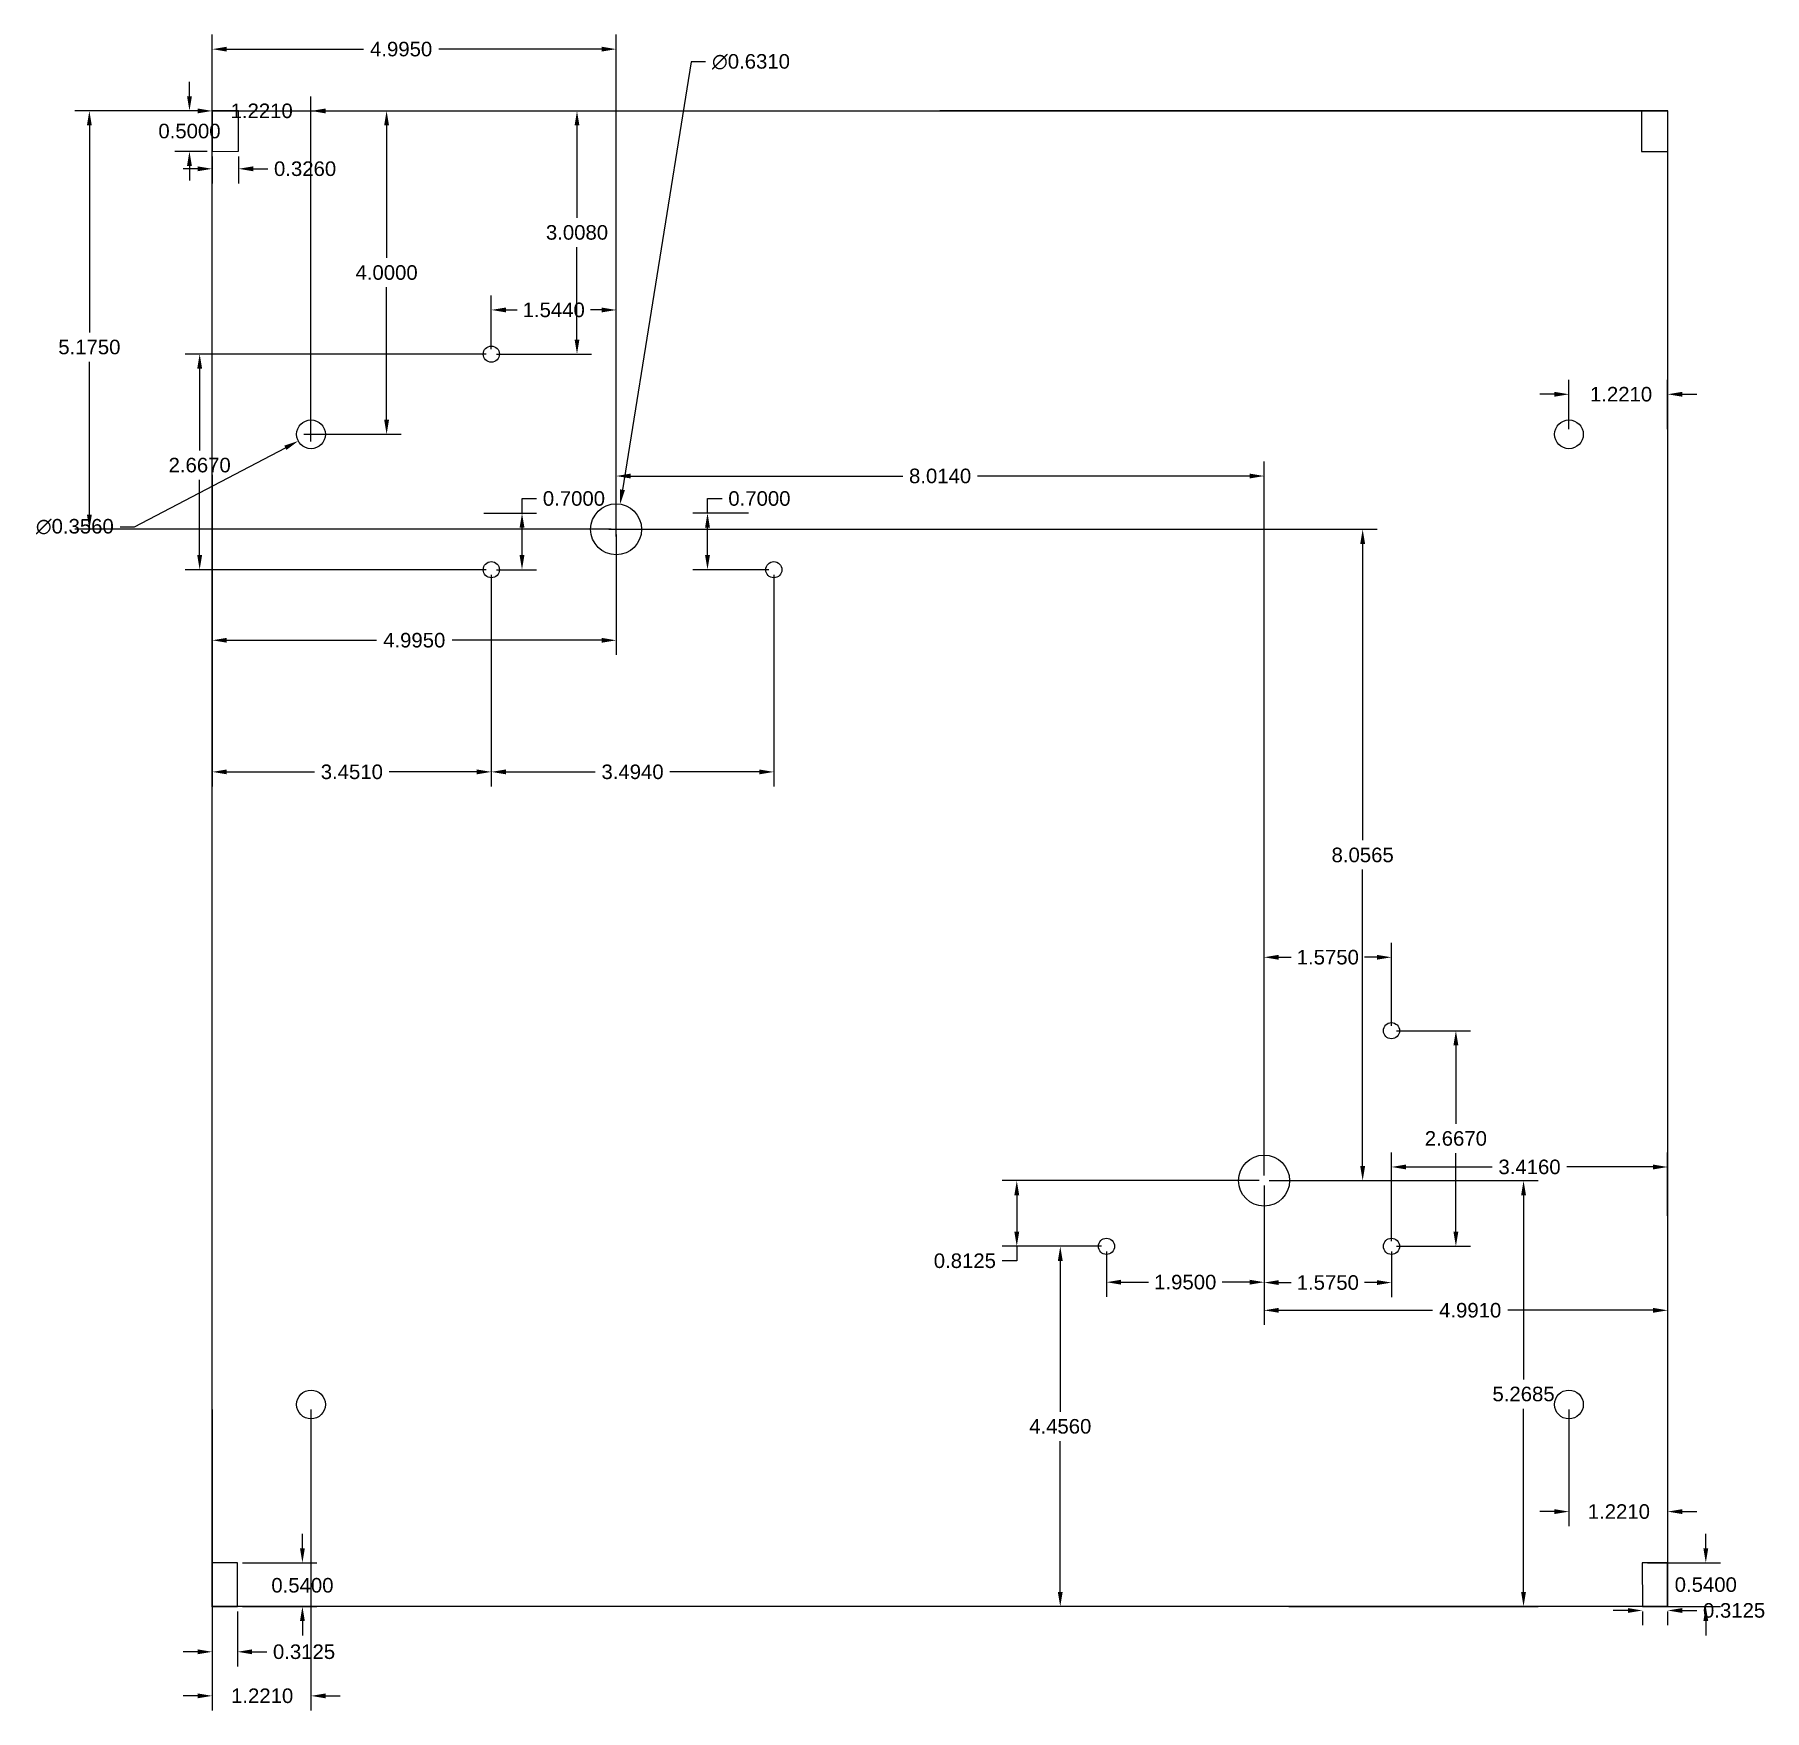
# Model space of a CAD drawing. Header units: inches. Extents: x 3.6 to 25, y 4.8 to 25.5.
import ezdxf

# ---------------------------------------------------------------- set-up
doc = ezdxf.new("R2010")
doc.units = ezdxf.units.IN
doc.header["$MEASUREMENT"] = 0
doc.layers.get('0').update_dxf_attribs({"color": 1})
doc.layers.add('dimensions', color=4, linetype='Continuous')
doc.layers.add('non-cut features', color=3, linetype='Continuous')
doc.styles.get("Standard").update_dxf_attribs({"font": 'Arial Regular.ttf'})
doc.dimstyles.get("Standard").update_dxf_attribs({"dimtxt": 0.18, "dimasz": 0.18, "dimexe": 0.18, "dimexo": 0.0625, "dimgap": 0.09, "dimtad": 0, "dimtih": 1, "dimtoh": 1, "dimdec": 4, "dimzin": 0, "dimdsep": 46, "dimtxsty": 'Standard', "dimcen": 0.09, "dimadec": 0, "dimazin": 0, "dimtfac": 1, "dimtdec": 4, "dimtofl": 0, "dimtmove": 0, "dimatfit": 3, "dimfxl": 1, "dimtolj": 1, "dimtzin": 0, "dimarcsym": 0})

# ---------------------------------------------------------------- blocks, each defined once
blk = doc.blocks.new('*D2')
at = {"layer": 'Defpoints', "color": 0, "transparency": 16777216}
for p in [(5.817, 24.573), (5.817, 20.573), (7.038, 20.573)]:
    blk.add_point(p, dxfattribs=at)
at = {"layer": 'dimensions', "color": 0, "lineweight": -2, "transparency": 16777216}
for p, q in [((5.817, 20.635), (5.817, 24.753)), ((7.038, 20.635), (7.038, 24.753)), ((5.637, 24.573), (5.457, 24.573)), ((7.218, 24.573), (7.398, 24.573))]:
    blk.add_line(p, q, dxfattribs=at)
at = {"layer": 'dimensions', "color": 0, "transparency": 16777216}
for points in [[(5.637, 24.603), (5.637, 24.543), (5.817, 24.573)], [(7.218, 24.603), (7.218, 24.543), (7.038, 24.573)]]:
    blk.add_solid(points, dxfattribs=at)
at = {"layer": 'dimensions', "color": 0, "transparency": 16777216, "insert": (6.428, 24.573), "char_height": 0.18, "attachment_point": 5}
blk.add_mtext('\\A1;1.2210', dxfattribs=at)
blk = doc.blocks.new('*D3')
at = {"layer": 'Defpoints', "color": 0, "transparency": 16777216}
for p in [(5.817, 19.573), (9.268, 18.898), (5.817, 16.397)]:
    blk.add_point(p, dxfattribs=at)
at = {"layer": 'dimensions', "color": 0, "lineweight": -2, "transparency": 16777216}
for p, q in [((5.817, 19.51), (5.817, 16.217)), ((9.268, 18.835), (9.268, 16.217)), ((5.997, 16.397), (7.081, 16.397)), ((9.088, 16.397), (8.005, 16.397))]:
    blk.add_line(p, q, dxfattribs=at)
at = {"layer": 'dimensions', "color": 0, "transparency": 16777216}
for points in [[(5.997, 16.427), (5.997, 16.367), (5.817, 16.397)], [(9.088, 16.427), (9.088, 16.367), (9.268, 16.397)]]:
    blk.add_solid(points, dxfattribs=at)
at = {"layer": 'dimensions', "color": 0, "transparency": 16777216, "insert": (7.543, 16.397), "char_height": 0.18, "attachment_point": 5}
blk.add_mtext('\\A1;3.4510', dxfattribs=at)
blk = doc.blocks.new('*D4')
at = {"layer": 'Defpoints', "color": 0, "transparency": 16777216}
for p in [(9.268, 18.898), (12.762, 18.898), (12.762, 16.397)]:
    blk.add_point(p, dxfattribs=at)
at = {"layer": 'dimensions', "color": 0, "lineweight": -2, "transparency": 16777216}
for p, q in [((9.268, 18.835), (9.268, 16.217)), ((12.762, 18.835), (12.762, 16.217)), ((9.448, 16.397), (10.553, 16.397)), ((12.582, 16.397), (11.477, 16.397))]:
    blk.add_line(p, q, dxfattribs=at)
at = {"layer": 'dimensions', "color": 0, "transparency": 16777216}
for points in [[(9.448, 16.427), (9.448, 16.367), (9.268, 16.397)], [(12.582, 16.427), (12.582, 16.367), (12.762, 16.397)]]:
    blk.add_solid(points, dxfattribs=at)
at = {"layer": 'dimensions', "color": 0, "transparency": 16777216, "insert": (11.015, 16.397), "char_height": 0.18, "attachment_point": 5}
blk.add_mtext('\\A1;3.4940', dxfattribs=at)
blk = doc.blocks.new('*D5')
at = {"layer": 'Defpoints', "color": 0, "transparency": 16777216}
for p in [(5.817, 25.337), (5.817, 20.073), (10.812, 19.398)]:
    blk.add_point(p, dxfattribs=at)
at = {"layer": 'dimensions', "color": 0, "lineweight": -2, "transparency": 16777216}
for p, q in [((5.817, 20.135), (5.817, 25.517)), ((10.812, 19.46), (10.812, 25.517)), ((5.997, 25.337), (7.686, 25.337)), ((10.632, 25.337), (8.62, 25.337))]:
    blk.add_line(p, q, dxfattribs=at)
at = {"layer": 'dimensions', "color": 0, "transparency": 16777216}
for points in [[(5.997, 25.367), (5.997, 25.307), (5.817, 25.337)], [(10.632, 25.367), (10.632, 25.307), (10.812, 25.337)]]:
    blk.add_solid(points, dxfattribs=at)
at = {"layer": 'dimensions', "color": 0, "transparency": 16777216, "insert": (8.153, 25.337), "char_height": 0.18, "attachment_point": 5}
blk.add_mtext('\\A1;4.9950', dxfattribs=at)
blk = doc.blocks.new('*D6')
at = {"layer": 'Defpoints', "color": 0, "transparency": 16777216}
for p in [(10.812, 19.398), (20.045, 19.398), (18.826, 11.341)]:
    blk.add_point(p, dxfattribs=at)
at = {"layer": 'dimensions', "color": 0, "lineweight": -2, "transparency": 16777216}
for p, q in [((10.875, 19.398), (20.225, 19.398)), ((20.045, 19.218), (20.045, 15.551)), ((20.045, 11.521), (20.045, 15.188)), ((18.889, 11.341), (20.225, 11.341))]:
    blk.add_line(p, q, dxfattribs=at)
at = {"layer": 'dimensions', "color": 0, "transparency": 16777216}
for points in [[(20.015, 19.218), (20.075, 19.218), (20.045, 19.398)], [(20.015, 11.521), (20.075, 11.521), (20.045, 11.341)]]:
    blk.add_solid(points, dxfattribs=at)
at = {"layer": 'dimensions', "color": 0, "transparency": 16777216, "insert": (20.045, 15.369), "char_height": 0.18, "attachment_point": 5}
blk.add_mtext('\\A1;8.0565', dxfattribs=at)
blk = doc.blocks.new('*D7')
at = {"layer": 'Defpoints', "color": 0, "transparency": 16777216}
for p in [(8.796, 24.573), (10.328, 24.573), (9.268, 21.565)]:
    blk.add_point(p, dxfattribs=at)
at = {"layer": 'dimensions', "color": 0, "lineweight": -2, "transparency": 16777216}
for p, q in [((8.858, 24.573), (10.508, 24.573)), ((10.328, 24.393), (10.328, 23.25)), ((10.328, 21.745), (10.328, 22.887)), ((9.331, 21.565), (10.508, 21.565))]:
    blk.add_line(p, q, dxfattribs=at)
at = {"layer": 'dimensions', "color": 0, "transparency": 16777216}
for points in [[(10.298, 24.393), (10.358, 24.393), (10.328, 24.573)], [(10.298, 21.745), (10.358, 21.745), (10.328, 21.565)]]:
    blk.add_solid(points, dxfattribs=at)
at = {"layer": 'dimensions', "color": 0, "transparency": 16777216, "insert": (10.328, 23.069), "char_height": 0.18, "attachment_point": 5}
blk.add_mtext('\\A1;3.0080', dxfattribs=at)
blk = doc.blocks.new('*D8')
at = {"layer": 'Defpoints', "color": 0, "transparency": 16777216}
for p in [(6.791, 24.573), (7.973, 24.573), (7.038, 20.573)]:
    blk.add_point(p, dxfattribs=at)
at = {"layer": 'dimensions', "color": 0, "lineweight": -2, "transparency": 16777216}
for p, q in [((6.854, 24.573), (8.153, 24.573)), ((7.973, 24.393), (7.973, 22.754)), ((7.973, 20.753), (7.973, 22.392)), ((7.101, 20.573), (8.153, 20.573))]:
    blk.add_line(p, q, dxfattribs=at)
at = {"layer": 'dimensions', "color": 0, "transparency": 16777216}
for points in [[(7.943, 24.393), (8.003, 24.393), (7.973, 24.573)], [(7.943, 20.753), (8.003, 20.753), (7.973, 20.573)]]:
    blk.add_solid(points, dxfattribs=at)
at = {"layer": 'dimensions', "color": 0, "transparency": 16777216, "insert": (7.973, 22.573), "char_height": 0.18, "attachment_point": 5}
blk.add_mtext('\\A1;4.0000', dxfattribs=at)
blk = doc.blocks.new('*D9')
at = {"layer": 'Defpoints', "color": 0, "transparency": 16777216}
for p in [(5.817, 20.135), (10.812, 19.398), (5.817, 18.025)]:
    blk.add_point(p, dxfattribs=at)
at = {"layer": 'dimensions', "color": 0, "lineweight": -2, "transparency": 16777216}
for p, q in [((5.817, 20.073), (5.817, 17.845)), ((10.812, 19.335), (10.812, 17.845)), ((5.997, 18.025), (7.848, 18.025)), ((10.632, 18.025), (8.782, 18.025))]:
    blk.add_line(p, q, dxfattribs=at)
at = {"layer": 'dimensions', "color": 0, "transparency": 16777216}
for points in [[(5.997, 18.055), (5.997, 17.995), (5.817, 18.025)], [(10.632, 18.055), (10.632, 17.995), (10.812, 18.025)]]:
    blk.add_solid(points, dxfattribs=at)
at = {"layer": 'dimensions', "color": 0, "transparency": 16777216, "insert": (8.315, 18.025), "char_height": 0.18, "attachment_point": 5}
blk.add_mtext('\\A1;4.9950', dxfattribs=at)
blk = doc.blocks.new('*D10')
at = {"layer": 'Defpoints', "color": 0, "transparency": 16777216}
for p in [(4.297, 24.573), (5.817, 24.573), (10.812, 19.398)]:
    blk.add_point(p, dxfattribs=at)
at = {"layer": 'dimensions', "color": 0, "lineweight": -2, "transparency": 16777216}
for p, q in [((5.755, 24.573), (4.117, 24.573)), ((4.297, 24.393), (4.297, 21.833)), ((4.297, 19.578), (4.297, 21.471)), ((10.75, 19.398), (4.117, 19.398))]:
    blk.add_line(p, q, dxfattribs=at)
at = {"layer": 'dimensions', "color": 0, "transparency": 16777216}
for points in [[(4.267, 24.393), (4.327, 24.393), (4.297, 24.573)], [(4.267, 19.578), (4.327, 19.578), (4.297, 19.398)]]:
    blk.add_solid(points, dxfattribs=at)
at = {"layer": 'dimensions', "color": 0, "transparency": 16777216, "insert": (4.297, 21.652), "char_height": 0.18, "attachment_point": 5}
blk.add_mtext('\\A1;5.1750', dxfattribs=at)
blk = doc.blocks.new('*D11')
at = {"layer": 'Defpoints', "color": 0, "transparency": 16777216}
for p in [(18.826, 11.341), (20.401, 10.529), (20.401, 10.08)]:
    blk.add_point(p, dxfattribs=at)
at = {"layer": 'dimensions', "color": 0, "lineweight": -2, "transparency": 16777216}
for p, q in [((18.826, 11.279), (18.826, 9.9)), ((20.401, 10.466), (20.401, 9.9)), ((19.006, 10.08), (19.159, 10.08)), ((20.221, 10.08), (20.068, 10.08))]:
    blk.add_line(p, q, dxfattribs=at)
at = {"layer": 'dimensions', "color": 0, "transparency": 16777216}
for points in [[(19.006, 10.11), (19.006, 10.05), (18.826, 10.08)], [(20.221, 10.11), (20.221, 10.05), (20.401, 10.08)]]:
    blk.add_solid(points, dxfattribs=at)
at = {"layer": 'dimensions', "color": 0, "transparency": 16777216, "insert": (19.614, 10.08), "char_height": 0.18, "attachment_point": 5}
blk.add_mtext('\\A1;1.5750', dxfattribs=at)
blk = doc.blocks.new('*D12')
at = {"layer": 'Defpoints', "color": 0, "transparency": 16777216}
for p in [(9.268, 21.565), (5.661, 18.898), (9.268, 18.898)]:
    blk.add_point(p, dxfattribs=at)
at = {"layer": 'dimensions', "color": 0, "lineweight": -2, "transparency": 16777216}
for p, q in [((9.206, 21.565), (5.481, 21.565)), ((5.661, 21.385), (5.661, 20.372)), ((5.661, 19.078), (5.661, 20.01)), ((9.206, 18.898), (5.481, 18.898))]:
    blk.add_line(p, q, dxfattribs=at)
at = {"layer": 'dimensions', "color": 0, "transparency": 16777216}
for points in [[(5.631, 21.385), (5.691, 21.385), (5.661, 21.565)], [(5.631, 19.078), (5.691, 19.078), (5.661, 18.898)]]:
    blk.add_solid(points, dxfattribs=at)
at = {"layer": 'dimensions', "color": 0, "transparency": 16777216, "insert": (5.661, 20.191), "char_height": 0.18, "attachment_point": 5}
blk.add_mtext('\\A1;2.6670', dxfattribs=at)
blk = doc.blocks.new('*D13')
at = {"layer": 'Defpoints', "color": 0, "transparency": 16777216}
for p in [(20.401, 13.196), (20.401, 10.529), (21.198, 10.529)]:
    blk.add_point(p, dxfattribs=at)
at = {"layer": 'dimensions', "color": 0, "lineweight": -2, "transparency": 16777216}
for p, q in [((20.464, 13.196), (21.378, 13.196)), ((21.198, 13.016), (21.198, 12.043)), ((21.198, 10.709), (21.198, 11.681)), ((20.464, 10.529), (21.378, 10.529))]:
    blk.add_line(p, q, dxfattribs=at)
at = {"layer": 'dimensions', "color": 0, "transparency": 16777216}
for points in [[(21.168, 13.016), (21.228, 13.016), (21.198, 13.196)], [(21.168, 10.709), (21.228, 10.709), (21.198, 10.529)]]:
    blk.add_solid(points, dxfattribs=at)
at = {"layer": 'dimensions', "color": 0, "transparency": 16777216, "insert": (21.198, 11.862), "char_height": 0.18, "attachment_point": 5}
blk.add_mtext('\\A1;2.6670', dxfattribs=at)
blk = doc.blocks.new('*D14')
at = {"layer": 'Defpoints', "color": 0, "transparency": 16777216}
for p in [(23.817, 11.573), (18.826, 11.341), (23.817, 9.737)]:
    blk.add_point(p, dxfattribs=at)
at = {"layer": 'dimensions', "color": 0, "lineweight": -2, "transparency": 16777216}
for p, q in [((23.817, 11.51), (23.817, 9.557)), ((18.826, 11.279), (18.826, 9.557)), ((19.006, 9.737), (20.908, 9.737)), ((23.637, 9.737), (21.842, 9.737))]:
    blk.add_line(p, q, dxfattribs=at)
at = {"layer": 'dimensions', "color": 0, "transparency": 16777216}
for points in [[(19.006, 9.767), (19.006, 9.707), (18.826, 9.737)], [(23.637, 9.767), (23.637, 9.707), (23.817, 9.737)]]:
    blk.add_solid(points, dxfattribs=at)
at = {"layer": 'dimensions', "color": 0, "transparency": 16777216, "insert": (21.375, 9.737), "char_height": 0.18, "attachment_point": 5}
blk.add_mtext('\\A1;4.9910', dxfattribs=at)
blk = doc.blocks.new('*D15')
at = {"layer": 'Defpoints', "color": 0, "transparency": 16777216}
for p in [(18.826, 11.341), (19.067, 6.073), (22.035, 6.073)]:
    blk.add_point(p, dxfattribs=at)
at = {"layer": 'dimensions', "color": 0, "lineweight": -2, "transparency": 16777216}
for p, q in [((18.889, 11.341), (22.215, 11.341)), ((22.035, 11.161), (22.035, 8.882)), ((22.035, 6.253), (22.035, 8.52)), ((19.13, 6.073), (22.215, 6.073))]:
    blk.add_line(p, q, dxfattribs=at)
at = {"layer": 'dimensions', "color": 0, "transparency": 16777216}
for points in [[(22.005, 11.161), (22.065, 11.161), (22.035, 11.341)], [(22.005, 6.253), (22.065, 6.253), (22.035, 6.073)]]:
    blk.add_solid(points, dxfattribs=at)
at = {"layer": 'dimensions', "color": 0, "transparency": 16777216, "insert": (22.035, 8.701), "char_height": 0.18, "attachment_point": 5}
blk.add_mtext('\\A1;5.2685', dxfattribs=at)
blk = doc.blocks.new('*D16')
at = {"layer": 'Defpoints', "color": 0, "transparency": 16777216}
for p in [(22.596, 8.573), (23.817, 8.573), (23.817, 7.247)]:
    blk.add_point(p, dxfattribs=at)
at = {"layer": 'dimensions', "color": 0, "lineweight": -2, "transparency": 16777216}
for p, q in [((22.596, 8.51), (22.596, 7.067)), ((23.817, 8.51), (23.817, 7.067)), ((22.416, 7.247), (22.236, 7.247)), ((23.997, 7.247), (24.177, 7.247))]:
    blk.add_line(p, q, dxfattribs=at)
at = {"layer": 'dimensions', "color": 0, "transparency": 16777216}
for points in [[(22.416, 7.277), (22.416, 7.217), (22.596, 7.247)], [(23.997, 7.277), (23.997, 7.217), (23.817, 7.247)]]:
    blk.add_solid(points, dxfattribs=at)
at = {"layer": 'dimensions', "color": 0, "transparency": 16777216, "insert": (23.214, 7.247), "char_height": 0.18, "attachment_point": 5}
blk.add_mtext('\\A1;1.2210', dxfattribs=at)
blk = doc.blocks.new('*D17')
at = {"layer": 'Defpoints', "color": 0, "transparency": 16777216}
for p in [(18.826, 11.341), (16.876, 10.529), (18.826, 10.085)]:
    blk.add_point(p, dxfattribs=at)
at = {"layer": 'dimensions', "color": 0, "lineweight": -2, "transparency": 16777216}
for p, q in [((18.826, 11.279), (18.826, 9.905)), ((16.876, 10.466), (16.876, 9.905)), ((17.056, 10.085), (17.397, 10.085)), ((18.646, 10.085), (18.306, 10.085))]:
    blk.add_line(p, q, dxfattribs=at)
at = {"layer": 'dimensions', "color": 0, "transparency": 16777216}
for points in [[(17.056, 10.115), (17.056, 10.055), (16.876, 10.085)], [(18.646, 10.115), (18.646, 10.055), (18.826, 10.085)]]:
    blk.add_solid(points, dxfattribs=at)
at = {"layer": 'dimensions', "color": 0, "transparency": 16777216, "insert": (17.851, 10.085), "char_height": 0.18, "attachment_point": 5}
blk.add_mtext('\\A1;1.9500', dxfattribs=at)
blk = doc.blocks.new('*D18')
at = {"layer": 'Defpoints', "color": 0, "transparency": 16777216}
for p in [(18.826, 11.341), (15.767, 10.529), (16.876, 10.529)]:
    blk.add_point(p, dxfattribs=at)
at = {"layer": 'dimensions', "color": 0, "lineweight": -2, "transparency": 16777216}
for p, q in [((18.764, 11.341), (15.587, 11.341)), ((15.767, 11.161), (15.767, 10.709)), ((16.814, 10.529), (15.587, 10.529)), ((15.767, 10.529), (15.767, 10.349)), ((15.767, 10.349), (15.587, 10.349))]:
    blk.add_line(p, q, dxfattribs=at)
at = {"layer": 'dimensions', "color": 0, "transparency": 16777216}
for points in [[(15.737, 11.161), (15.797, 11.161), (15.767, 11.341)], [(15.737, 10.709), (15.797, 10.709), (15.767, 10.529)]]:
    blk.add_solid(points, dxfattribs=at)
at = {"layer": 'dimensions', "color": 0, "transparency": 16777216, "insert": (15.125, 10.349), "char_height": 0.18, "attachment_point": 5}
blk.add_mtext('\\A1;0.8125', dxfattribs=at)
blk = doc.blocks.new('*D19')
at = {"layer": 'Defpoints', "color": 0, "transparency": 16777216}
for p in [(18.826, 14.104), (20.401, 13.196), (18.826, 11.341)]:
    blk.add_point(p, dxfattribs=at)
at = {"layer": 'dimensions', "color": 0, "lineweight": -2, "transparency": 16777216}
for p, q in [((18.826, 11.404), (18.826, 14.284)), ((20.401, 13.258), (20.401, 14.284)), ((19.006, 14.104), (19.159, 14.104)), ((20.221, 14.104), (20.068, 14.104))]:
    blk.add_line(p, q, dxfattribs=at)
at = {"layer": 'dimensions', "color": 0, "transparency": 16777216}
for points in [[(19.006, 14.134), (19.006, 14.074), (18.826, 14.104)], [(20.221, 14.134), (20.221, 14.074), (20.401, 14.104)]]:
    blk.add_solid(points, dxfattribs=at)
at = {"layer": 'dimensions', "color": 0, "transparency": 16777216, "insert": (19.614, 14.104), "char_height": 0.18, "attachment_point": 5}
blk.add_mtext('\\A1;1.5750', dxfattribs=at)
blk = doc.blocks.new('*D20')
at = {"layer": 'Defpoints', "color": 0, "transparency": 16777216}
for p in [(5.817, 8.573), (7.038, 8.573), (5.817, 4.968)]:
    blk.add_point(p, dxfattribs=at)
at = {"layer": 'dimensions', "color": 0, "lineweight": -2, "transparency": 16777216}
for p, q in [((5.817, 8.51), (5.817, 4.788)), ((7.038, 8.51), (7.038, 4.788)), ((5.637, 4.968), (5.457, 4.968)), ((7.218, 4.968), (7.398, 4.968))]:
    blk.add_line(p, q, dxfattribs=at)
at = {"layer": 'dimensions', "color": 0, "transparency": 16777216}
for points in [[(5.637, 4.998), (5.637, 4.938), (5.817, 4.968)], [(7.218, 4.998), (7.218, 4.938), (7.038, 4.968)]]:
    blk.add_solid(points, dxfattribs=at)
at = {"layer": 'dimensions', "color": 0, "transparency": 16777216, "insert": (6.434, 4.968), "char_height": 0.18, "attachment_point": 5}
blk.add_mtext('\\A1;1.2210', dxfattribs=at)
blk = doc.blocks.new('*D21')
at = {"layer": 'Defpoints', "color": 0, "transparency": 16777216}
for p in [(7.196, 20.655), (6.881, 20.49)]:
    blk.add_point(p, dxfattribs=at)
at = {"layer": 'dimensions', "color": 0, "lineweight": -2, "transparency": 16777216}
for p, q in [((6.948, 20.573), (7.128, 20.573)), ((7.038, 20.483), (7.038, 20.663)), ((4.857, 19.43), (6.721, 20.407)), ((4.677, 19.43), (4.857, 19.43))]:
    blk.add_line(p, q, dxfattribs=at)
at = {"layer": 'dimensions', "color": 0, "transparency": 16777216}
blk.add_solid([(6.707, 20.433), (6.735, 20.38), (6.881, 20.49)], dxfattribs=at)
at = {"layer": 'dimensions', "color": 0, "transparency": 16777216, "insert": (4.117, 19.43), "char_height": 0.18, "attachment_point": 5}
blk.add_mtext('\\A1;∅0.3560', dxfattribs=at)
blk = doc.blocks.new('*D22')
at = {"layer": 'Defpoints', "color": 0, "transparency": 16777216}
for p in [(23.817, 21.068), (22.596, 20.573), (23.817, 20.573)]:
    blk.add_point(p, dxfattribs=at)
at = {"layer": 'dimensions', "color": 0, "lineweight": -2, "transparency": 16777216}
for p, q in [((22.596, 20.635), (22.596, 21.248)), ((23.817, 20.635), (23.817, 21.248)), ((22.416, 21.068), (22.236, 21.068)), ((23.997, 21.068), (24.177, 21.068))]:
    blk.add_line(p, q, dxfattribs=at)
at = {"layer": 'dimensions', "color": 0, "transparency": 16777216}
for points in [[(22.416, 21.098), (22.416, 21.038), (22.596, 21.068)], [(23.997, 21.098), (23.997, 21.038), (23.817, 21.068)]]:
    blk.add_solid(points, dxfattribs=at)
at = {"layer": 'dimensions', "color": 0, "transparency": 16777216, "insert": (23.241, 21.068), "char_height": 0.18, "attachment_point": 5}
blk.add_mtext('\\A1;1.2210', dxfattribs=at)
blk = doc.blocks.new('*D23')
at = {"layer": 'Defpoints', "color": 0, "transparency": 16777216}
for p in [(23.817, 11.51), (23.817, 10.841), (20.401, 10.529)]:
    blk.add_point(p, dxfattribs=at)
at = {"layer": 'dimensions', "color": 0, "lineweight": -2, "transparency": 16777216}
for p, q in [((20.401, 10.591), (20.401, 11.69)), ((23.817, 10.904), (23.817, 11.69)), ((20.581, 11.51), (21.647, 11.51)), ((23.637, 11.51), (22.571, 11.51))]:
    blk.add_line(p, q, dxfattribs=at)
at = {"layer": 'dimensions', "color": 0, "transparency": 16777216}
for points in [[(20.581, 11.54), (20.581, 11.48), (20.401, 11.51)], [(23.637, 11.54), (23.637, 11.48), (23.817, 11.51)]]:
    blk.add_solid(points, dxfattribs=at)
at = {"layer": 'dimensions', "color": 0, "transparency": 16777216, "insert": (22.109, 11.51), "char_height": 0.18, "attachment_point": 5}
blk.add_mtext('\\A1;3.4160', dxfattribs=at)
blk = doc.blocks.new('*D24')
at = {"layer": 'Defpoints', "color": 0, "transparency": 16777216}
for p in [(18.826, 20.057), (10.812, 19.398), (18.826, 11.341)]:
    blk.add_point(p, dxfattribs=at)
at = {"layer": 'dimensions', "color": 0, "lineweight": -2, "transparency": 16777216}
for p, q in [((10.812, 19.46), (10.812, 20.237)), ((18.826, 11.404), (18.826, 20.237)), ((10.992, 20.057), (14.357, 20.057)), ((18.646, 20.057), (15.281, 20.057))]:
    blk.add_line(p, q, dxfattribs=at)
at = {"layer": 'dimensions', "color": 0, "transparency": 16777216}
for points in [[(10.992, 20.087), (10.992, 20.027), (10.812, 20.057)], [(18.646, 20.087), (18.646, 20.027), (18.826, 20.057)]]:
    blk.add_solid(points, dxfattribs=at)
at = {"layer": 'dimensions', "color": 0, "transparency": 16777216, "insert": (14.819, 20.057), "char_height": 0.18, "attachment_point": 5}
blk.add_mtext('\\A1;8.0140', dxfattribs=at)
blk = doc.blocks.new('*D25')
at = {"layer": 'Defpoints', "color": 0, "transparency": 16777216}
for p in [(9.112, 19.598), (9.648, 19.598), (9.268, 18.898)]:
    blk.add_point(p, dxfattribs=at)
at = {"layer": 'dimensions', "color": 0, "lineweight": -2, "transparency": 16777216}
for p, q in [((9.648, 19.598), (9.648, 19.778)), ((9.648, 19.778), (9.828, 19.778)), ((9.175, 19.598), (9.828, 19.598)), ((9.648, 19.078), (9.648, 19.418)), ((9.331, 18.898), (9.828, 18.898))]:
    blk.add_line(p, q, dxfattribs=at)
at = {"layer": 'dimensions', "color": 0, "transparency": 16777216}
for points in [[(9.618, 19.418), (9.678, 19.418), (9.648, 19.598)], [(9.618, 19.078), (9.678, 19.078), (9.648, 18.898)]]:
    blk.add_solid(points, dxfattribs=at)
at = {"layer": 'dimensions', "color": 0, "transparency": 16777216, "insert": (10.29, 19.778), "char_height": 0.18, "attachment_point": 5}
blk.add_mtext('\\A1;0.7000', dxfattribs=at)
blk = doc.blocks.new('*D26')
at = {"layer": 'Defpoints', "color": 0, "transparency": 16777216}
for p in [(11.942, 19.598), (12.512, 19.598), (12.762, 18.898)]:
    blk.add_point(p, dxfattribs=at)
at = {"layer": 'dimensions', "color": 0, "lineweight": -2, "transparency": 16777216}
for p, q in [((11.942, 19.598), (11.942, 19.778)), ((11.942, 19.778), (12.122, 19.778)), ((12.45, 19.598), (11.762, 19.598)), ((11.942, 19.078), (11.942, 19.418)), ((12.7, 18.898), (11.762, 18.898))]:
    blk.add_line(p, q, dxfattribs=at)
at = {"layer": 'dimensions', "color": 0, "transparency": 16777216}
for points in [[(11.912, 19.418), (11.972, 19.418), (11.942, 19.598)], [(11.912, 19.078), (11.972, 19.078), (11.942, 18.898)]]:
    blk.add_solid(points, dxfattribs=at)
at = {"layer": 'dimensions', "color": 0, "transparency": 16777216, "insert": (12.584, 19.778), "char_height": 0.18, "attachment_point": 5}
blk.add_mtext('\\A1;0.7000', dxfattribs=at)
blk = doc.blocks.new('*D27')
at = {"layer": 'Defpoints', "color": 0, "transparency": 16777216}
for p in [(10.862, 19.709), (10.762, 19.086)]:
    blk.add_point(p, dxfattribs=at)
at = {"layer": 'dimensions', "color": 0, "lineweight": -2, "transparency": 16777216}
for p, q in [((11.739, 25.18), (10.891, 19.887)), ((11.919, 25.18), (11.739, 25.18)), ((10.812, 19.308), (10.812, 19.488)), ((10.722, 19.398), (10.902, 19.398))]:
    blk.add_line(p, q, dxfattribs=at)
at = {"layer": 'dimensions', "color": 0, "transparency": 16777216}
blk.add_solid([(10.861, 19.892), (10.92, 19.882), (10.862, 19.709)], dxfattribs=at)
at = {"layer": 'dimensions', "color": 0, "transparency": 16777216, "insert": (12.48, 25.18), "char_height": 0.18, "attachment_point": 5}
blk.add_mtext('\\A1;∅0.6310', dxfattribs=at)
blk = doc.blocks.new('*D28')
at = {"layer": 'Defpoints', "color": 0, "transparency": 16777216}
for p in [(10.812, 22.111), (9.268, 21.565), (10.812, 19.398)]:
    blk.add_point(p, dxfattribs=at)
at = {"layer": 'dimensions', "color": 0, "lineweight": -2, "transparency": 16777216}
for p, q in [((9.268, 21.627), (9.268, 22.291)), ((10.812, 19.46), (10.812, 22.291)), ((9.448, 22.111), (9.586, 22.111)), ((10.632, 22.111), (10.495, 22.111))]:
    blk.add_line(p, q, dxfattribs=at)
at = {"layer": 'dimensions', "color": 0, "transparency": 16777216}
for points in [[(9.448, 22.141), (9.448, 22.081), (9.268, 22.111)], [(10.632, 22.141), (10.632, 22.081), (10.812, 22.111)]]:
    blk.add_solid(points, dxfattribs=at)
at = {"layer": 'dimensions', "color": 0, "transparency": 16777216, "insert": (10.04, 22.111), "char_height": 0.18, "attachment_point": 5}
blk.add_mtext('\\A1;1.5440', dxfattribs=at)
blk = doc.blocks.new('*D29')
at = {"layer": 'Defpoints', "color": 0, "transparency": 16777216}
for p in [(5.535, 24.573), (5.817, 24.573), (5.817, 24.073)]:
    blk.add_point(p, dxfattribs=at)
at = {"layer": 'dimensions', "color": 0, "lineweight": -2, "transparency": 16777216}
for p, q in [((5.535, 24.753), (5.535, 24.933)), ((5.755, 24.573), (5.355, 24.573)), ((5.755, 24.073), (5.355, 24.073)), ((5.535, 23.893), (5.535, 23.713))]:
    blk.add_line(p, q, dxfattribs=at)
at = {"layer": 'dimensions', "color": 0, "transparency": 16777216}
for points in [[(5.505, 24.753), (5.565, 24.753), (5.535, 24.573)], [(5.505, 23.893), (5.565, 23.893), (5.535, 24.073)]]:
    blk.add_solid(points, dxfattribs=at)
at = {"layer": 'dimensions', "color": 0, "transparency": 16777216, "insert": (5.535, 24.323), "char_height": 0.18, "attachment_point": 5}
blk.add_mtext('\\A1;0.5000', dxfattribs=at)
blk = doc.blocks.new('*D30')
at = {"layer": 'Defpoints', "color": 0, "transparency": 16777216}
for p in [(5.817, 24.073), (6.143, 24.073), (6.143, 23.857)]:
    blk.add_point(p, dxfattribs=at)
at = {"layer": 'dimensions', "color": 0, "lineweight": -2, "transparency": 16777216}
for p, q in [((5.817, 24.01), (5.817, 23.677)), ((6.143, 24.011), (6.143, 23.677)), ((5.637, 23.857), (5.457, 23.857)), ((6.323, 23.857), (6.503, 23.857))]:
    blk.add_line(p, q, dxfattribs=at)
at = {"layer": 'dimensions', "color": 0, "transparency": 16777216}
for points in [[(5.637, 23.887), (5.637, 23.827), (5.817, 23.857)], [(6.323, 23.887), (6.323, 23.827), (6.143, 23.857)]]:
    blk.add_solid(points, dxfattribs=at)
at = {"layer": 'dimensions', "color": 0, "transparency": 16777216, "insert": (6.965, 23.857), "char_height": 0.18, "attachment_point": 5}
blk.add_mtext('\\A1;0.3260', dxfattribs=at)
blk = doc.blocks.new('*D35')
at = {"layer": 'Defpoints', "color": 0, "transparency": 16777216}
for p in [(6.13, 6.613), (6.13, 6.073), (6.932, 6.073)]:
    blk.add_point(p, dxfattribs=at)
at = {"layer": 'dimensions', "color": 0, "lineweight": -2, "transparency": 16777216}
for p, q in [((6.932, 6.793), (6.932, 6.973)), ((6.192, 6.613), (7.112, 6.613)), ((6.192, 6.073), (7.112, 6.073)), ((6.932, 5.893), (6.932, 5.713))]:
    blk.add_line(p, q, dxfattribs=at)
at = {"layer": 'dimensions', "color": 0, "transparency": 16777216}
for points in [[(6.902, 6.793), (6.962, 6.793), (6.932, 6.613)], [(6.902, 5.893), (6.962, 5.893), (6.932, 6.073)]]:
    blk.add_solid(points, dxfattribs=at)
at = {"layer": 'dimensions', "color": 0, "transparency": 16777216, "insert": (6.932, 6.335), "char_height": 0.18, "attachment_point": 5}
blk.add_mtext('\\A1;0.5400', dxfattribs=at)
blk = doc.blocks.new('*D36')
at = {"layer": 'Defpoints', "color": 0, "transparency": 16777216}
for p in [(23.504, 6.613), (23.505, 6.073), (24.289, 6.073)]:
    blk.add_point(p, dxfattribs=at)
at = {"layer": 'dimensions', "color": 0, "lineweight": -2, "transparency": 16777216}
for p, q in [((24.289, 6.793), (24.289, 6.973)), ((23.566, 6.613), (24.469, 6.613)), ((23.567, 6.073), (24.469, 6.073)), ((24.289, 5.893), (24.289, 5.713))]:
    blk.add_line(p, q, dxfattribs=at)
at = {"layer": 'dimensions', "color": 0, "transparency": 16777216}
for points in [[(24.259, 6.793), (24.319, 6.793), (24.289, 6.613)], [(24.259, 5.893), (24.319, 5.893), (24.289, 6.073)]]:
    blk.add_solid(points, dxfattribs=at)
at = {"layer": 'dimensions', "color": 0, "transparency": 16777216, "insert": (24.289, 6.343), "char_height": 0.18, "attachment_point": 5}
blk.add_mtext('\\A1;0.5400', dxfattribs=at)
blk = doc.blocks.new('*D37')
at = {"layer": 'Defpoints', "color": 0, "transparency": 16777216}
for p in [(23.505, 6.073), (23.817, 6.073), (23.817, 6.024)]:
    blk.add_point(p, dxfattribs=at)
at = {"layer": 'dimensions', "color": 0, "lineweight": -2, "transparency": 16777216}
for p, q in [((23.325, 6.024), (23.145, 6.024)), ((23.505, 6.01), (23.505, 5.844)), ((23.817, 6.01), (23.817, 5.844)), ((23.997, 6.024), (24.177, 6.024))]:
    blk.add_line(p, q, dxfattribs=at)
at = {"layer": 'dimensions', "color": 0, "transparency": 16777216}
for points in [[(23.325, 6.054), (23.325, 5.994), (23.505, 6.024)], [(23.997, 6.054), (23.997, 5.994), (23.817, 6.024)]]:
    blk.add_solid(points, dxfattribs=at)
at = {"layer": 'dimensions', "color": 0, "transparency": 16777216, "insert": (24.639, 6.024), "char_height": 0.18, "attachment_point": 5}
blk.add_mtext('\\A1;0.3125', dxfattribs=at)
blk = doc.blocks.new('*D38')
at = {"layer": 'Defpoints', "color": 0, "transparency": 16777216}
for p in [(5.817, 6.073), (6.13, 6.073), (6.13, 5.513)]:
    blk.add_point(p, dxfattribs=at)
at = {"layer": 'dimensions', "color": 0, "lineweight": -2, "transparency": 16777216}
for p, q in [((5.817, 6.01), (5.817, 5.333)), ((6.13, 6.011), (6.13, 5.333)), ((5.637, 5.513), (5.457, 5.513)), ((6.31, 5.513), (6.49, 5.513))]:
    blk.add_line(p, q, dxfattribs=at)
at = {"layer": 'dimensions', "color": 0, "transparency": 16777216}
for points in [[(5.637, 5.543), (5.637, 5.483), (5.817, 5.513)], [(6.31, 5.543), (6.31, 5.483), (6.13, 5.513)]]:
    blk.add_solid(points, dxfattribs=at)
at = {"layer": 'dimensions', "color": 0, "transparency": 16777216, "insert": (6.952, 5.513), "char_height": 0.18, "attachment_point": 5}
blk.add_mtext('\\A1;0.3125', dxfattribs=at)
blk = doc.blocks.new('*D39')
at = {"layer": 'Defpoints', "color": 0, "transparency": 16777216}
for p in [(16.876, 10.529), (16.305, 6.073), (16.876, 6.073)]:
    blk.add_point(p, dxfattribs=at)
at = {"layer": 'dimensions', "color": 0, "lineweight": -2, "transparency": 16777216}
for p, q in [((16.814, 10.529), (16.125, 10.529)), ((16.305, 10.349), (16.305, 8.482)), ((16.305, 6.253), (16.305, 8.12)), ((16.814, 6.073), (16.125, 6.073))]:
    blk.add_line(p, q, dxfattribs=at)
at = {"layer": 'dimensions', "color": 0, "transparency": 16777216}
for points in [[(16.275, 10.349), (16.335, 10.349), (16.305, 10.529)], [(16.275, 6.253), (16.335, 6.253), (16.305, 6.073)]]:
    blk.add_solid(points, dxfattribs=at)
at = {"layer": 'dimensions', "color": 0, "transparency": 16777216, "insert": (16.305, 8.301), "char_height": 0.18, "attachment_point": 5}
blk.add_mtext('\\A1;4.4560', dxfattribs=at)

msp = doc.modelspace()

# ---------------------------------------------------------------- linework, layer by layer
for q in [(14.81733, 24.57273), (23.81733, 24.57273)]:
    msp.add_line((23.81733, 24.57273), q)
for points in [[(5.81733, 24.07273), (6.14333, 24.07349), (6.14333, 24.57349), (5.81733, 24.57273)], [(5.81733, 24.57273), (23.81733, 24.57273), (23.81733, 6.07273), (5.81733, 6.07273)], [(23.4929, 24.07263), (23.8189, 24.07261), (23.81937, 24.5726), (23.49337, 24.57207)], [(5.81733, 6.07273), (6.12983, 6.0732), (6.12976, 6.6132), (5.81726, 6.61273)], [(23.50454, 6.07282), (23.81704, 6.07273), (23.81607, 6.61272), (23.50357, 6.61281)]]:
    msp.add_lwpolyline(points, close=True)
for centre, radius in [((9.26831, 21.56468), 0.1), ((7.03837, 20.57273), 0.178), ((22.59637, 20.57273), 0.178), ((9.26833, 18.89773), 0.1), ((12.76234, 18.89777), 0.1), ((20.40133, 13.19573), 0.1), ((16.87638, 10.52873), 0.1), ((20.40133, 10.52873), 0.1), ((7.03833, 8.57273), 0.178), ((22.59633, 8.57273), 0.178)]:
    msp.add_circle(centre, radius)
at = {"layer": 'non-cut features'}
for centre in [(10.81233, 19.39773), (18.82633, 11.34123)]:
    msp.add_circle(centre, 0.31548, dxfattribs=at)
for p in [(23.31733, 24.57273), (23.81733, 6.57273), (5.81733, 6.07273)]:
    msp.add_point(p, dxfattribs=at)

# ---------------------------------------------------------------- dimensions: what is measured, and where the dimension line sits
at = {"layer": 'dimensions'}
for base, p1, p2, picture, middle in [((5.81733, 25.33718), (10.81233, 19.39773), (5.81733, 20.07273), '*D5', (8.15269, 25.33718)), ((23.81733, 21.06788), (22.59637, 20.57273), (23.81733, 20.57273), '*D22', (23.24134, 21.06788)), ((23.81733, 9.73695), (18.82633, 11.34123), (23.81733, 11.57273), '*D14', (21.37482, 9.73695)), ((5.81733, 4.9681), (7.03833, 8.57273), (5.81733, 8.57273), '*D20', (6.43359, 4.9681)), ((23.81733, 7.24744), (22.59633, 8.57273), (23.81733, 8.57273), '*D16', (23.21408, 7.24744)), ((6.12983, 5.51317), (5.81733, 6.07273), (6.12983, 6.0732), '*D38', (6.95186, 5.51317))]:
    dim = msp.add_linear_dim(base=base, p1=p1, p2=p2, dimstyle='Standard', dxfattribs=at)
    dim.commit()
    dim.dimension.update_dxf_attribs({"geometry": picture, "text_midpoint": middle, "dimtype": 160})
for p1, p2, picture, middle in [((10.7624, 19.08622), (10.86227, 19.70924), '*D27', (12.47953, 25.18013)), ((7.19603, 20.65534), (6.8807, 20.49011), '*D21', (4.11715, 19.42995))]:
    dim = msp.add_diameter_dim_2p(p1=p1, p2=p2, dimstyle='Standard', dxfattribs=at)
    dim.commit()
    dim.dimension.update_dxf_attribs({"geometry": picture, "text_midpoint": middle, "dimtype": 163})
for base, p1, p2, picture, middle in [((5.53457, 24.57273), (5.81733, 24.07273), (5.81733, 24.57273), '*D29', (5.53457, 24.32273)), ((7.97269, 24.57273), (7.03837, 20.57273), (6.79107, 24.57273), '*D8', (7.97269, 22.57273)), ((10.328299, 24.572729), (9.268309, 21.564681), (8.795609, 24.572729), '*D7', (10.328299, 23.068705)), ((9.64834, 19.59773), (9.26833, 18.89773), (9.11233, 19.59773), '*D25', (10.29037, 19.77773)), ((11.94222, 19.59773), (12.76234, 18.89777), (12.51234, 19.59773), '*D26', (12.58425, 19.77773)), ((20.04538, 19.39773), (18.82633, 11.34123), (10.81233, 19.39773), '*D6', (20.04538, 15.36948)), ((21.19793, 10.52873), (20.40133, 13.19573), (20.40133, 10.52873), '*D13', (21.19793, 11.86223)), ((15.76697, 10.52873), (18.82633, 11.34123), (16.87638, 10.52873), '*D18', (15.12494, 10.34873))]:
    dim = msp.add_linear_dim(base=base, p1=p1, p2=p2, angle=90, dimstyle='Standard', dxfattribs=at)
    dim.commit()
    dim.dimension.update_dxf_attribs({"geometry": picture, "text_midpoint": middle})
for base, p1, p2, picture, middle in [((5.81733, 24.57273), (7.03837, 20.57273), (5.81733, 20.57273), '*D2', (6.42785, 24.57273)), ((6.14333, 23.85682), (5.81733, 24.07273), (6.14333, 24.07349), '*D30', (6.96537, 23.85682)), ((10.81233, 22.11084), (9.26831, 21.56468), (10.81233, 19.39773), '*D28', (10.04032, 22.11084)), ((5.81733, 18.02524), (10.81233, 19.39773), (5.81733, 20.13523), '*D9', (8.31483, 18.02524)), ((18.82633, 20.05726), (10.81233, 19.39773), (18.82633, 11.34123), '*D24', (14.81933, 20.05726)), ((5.81733, 16.3974), (9.26833, 18.89773), (5.81733, 19.57273), '*D3', (7.54283, 16.3974)), ((12.76234, 16.3974), (9.26833, 18.89773), (12.76234, 18.89777), '*D4', (11.01534, 16.3974)), ((18.82633, 14.10364), (20.40133, 13.19573), (18.82633, 11.34123), '*D19', (19.61383, 14.10364)), ((23.81733, 11.51023), (20.40133, 10.52873), (23.81733, 10.84123), '*D23', (22.10933, 11.51023)), ((18.8263339883, 10.0850664499), (16.8763839883, 10.5287289208), (18.8263339883, 11.3412289208), '*D17', (17.8513589883, 10.0850664499)), ((20.40133, 10.07978), (18.82633, 11.34123), (20.40133, 10.52873), '*D11', (19.61383, 10.07978)), ((23.81704, 6.024), (23.50454, 6.07282), (23.81704, 6.07282), '*D37', (24.63907, 6.024))]:
    dim = msp.add_linear_dim(base=base, p1=p1, p2=p2, dimstyle='Standard', dxfattribs=at)
    dim.commit()
    dim.dimension.update_dxf_attribs({"geometry": picture, "text_midpoint": middle})
for base, p1, p2, picture, middle in [((4.29672, 24.57273), (10.81233, 19.39773), (5.81733, 24.57273), '*D10', (4.29672, 21.65179)), ((5.660828, 18.897729), (9.268309, 21.564681), (9.268334, 18.897729), '*D12', (5.660828, 20.19103)), ((22.03489, 6.07273), (18.82633, 11.34123), (19.06733, 6.07273), '*D15', (22.03489, 8.70077)), ((16.30484, 6.07273), (16.87638, 10.52873), (16.87638, 6.07273), '*D39', (16.30484, 8.30073)), ((6.93204, 6.0732), (6.12976, 6.6132), (6.12983, 6.0732), '*D35', (6.93204, 6.33502)), ((24.2889, 6.07282), (23.50357, 6.61281), (23.50454, 6.07282), '*D36', (24.2889, 6.34281))]:
    dim = msp.add_linear_dim(base=base, p1=p1, p2=p2, angle=90, dimstyle='Standard', dxfattribs=at)
    dim.commit()
    dim.dimension.update_dxf_attribs({"geometry": picture, "text_midpoint": middle, "dimtype": 160})

doc.saveas('drawing.dxf')
